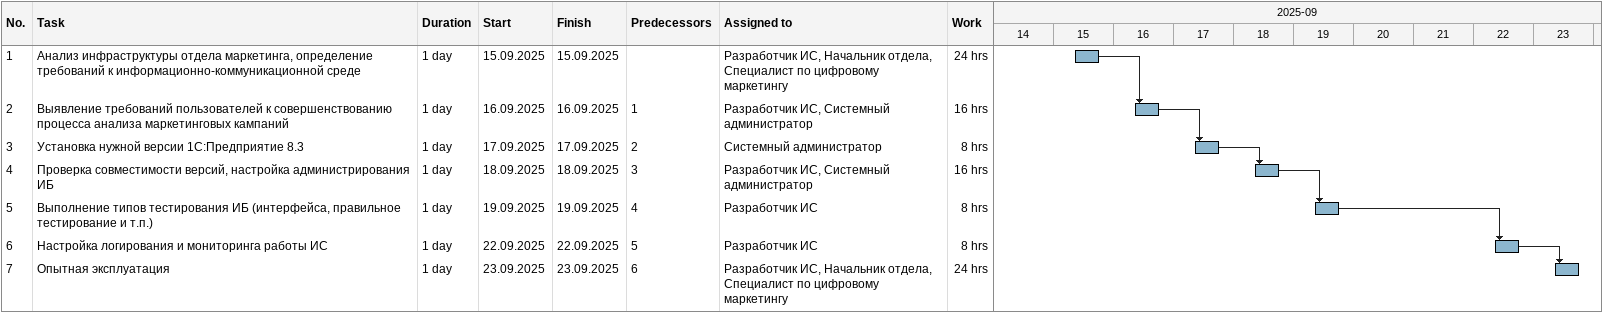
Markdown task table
| ID | Task | Duration | Start | Finish | Predecessors | Resources | Work (h) |
|---|---|---|---|---|---|---|---|
| 1 | Анализ инфраструктуры отдела маркетинга, определение требований к информационно-коммуникационной среде | 1d | 2025-09-15 | 2025-09-15 |  | Разработчик ИС, Начальник отдела, Специалист по цифровому маркетингу | 24 |
| 2 | Выявление требований пользователей к совершенствованию процесса анализа маркетинговых кампаний | 1d | 2025-09-16 | 2025-09-16 | 1 | Разработчик ИС, Системный администратор | 16 |
| 3 | Установка нужной версии 1С:Предприятие 8.3 | 1d | 2025-09-17 | 2025-09-17 | 2 | Системный администратор | 8 |
| 4 | Проверка совместимости версий, настройка администрирования ИБ | 1d | 2025-09-18 | 2025-09-18 | 3 | Разработчик ИС, Системный администратор | 16 |
| 5 | Выполнение типов тестирования ИБ (интерфейса, правильное тестирование и т.п.) | 1d | 2025-09-19 | 2025-09-19 | 4 | Разработчик ИС | 8 |
| 6 | Настройка логирования и мониторинга работы ИС | 1d | 2025-09-22 | 2025-09-22 | 5 | Разработчик ИС | 8 |
| 7 | Опытная эксплуатация | 1d | 2025-09-23 | 2025-09-23 | 6 | Разработчик ИС, Начальник отдела, Специалист по цифровому маркетингу | 24 |
